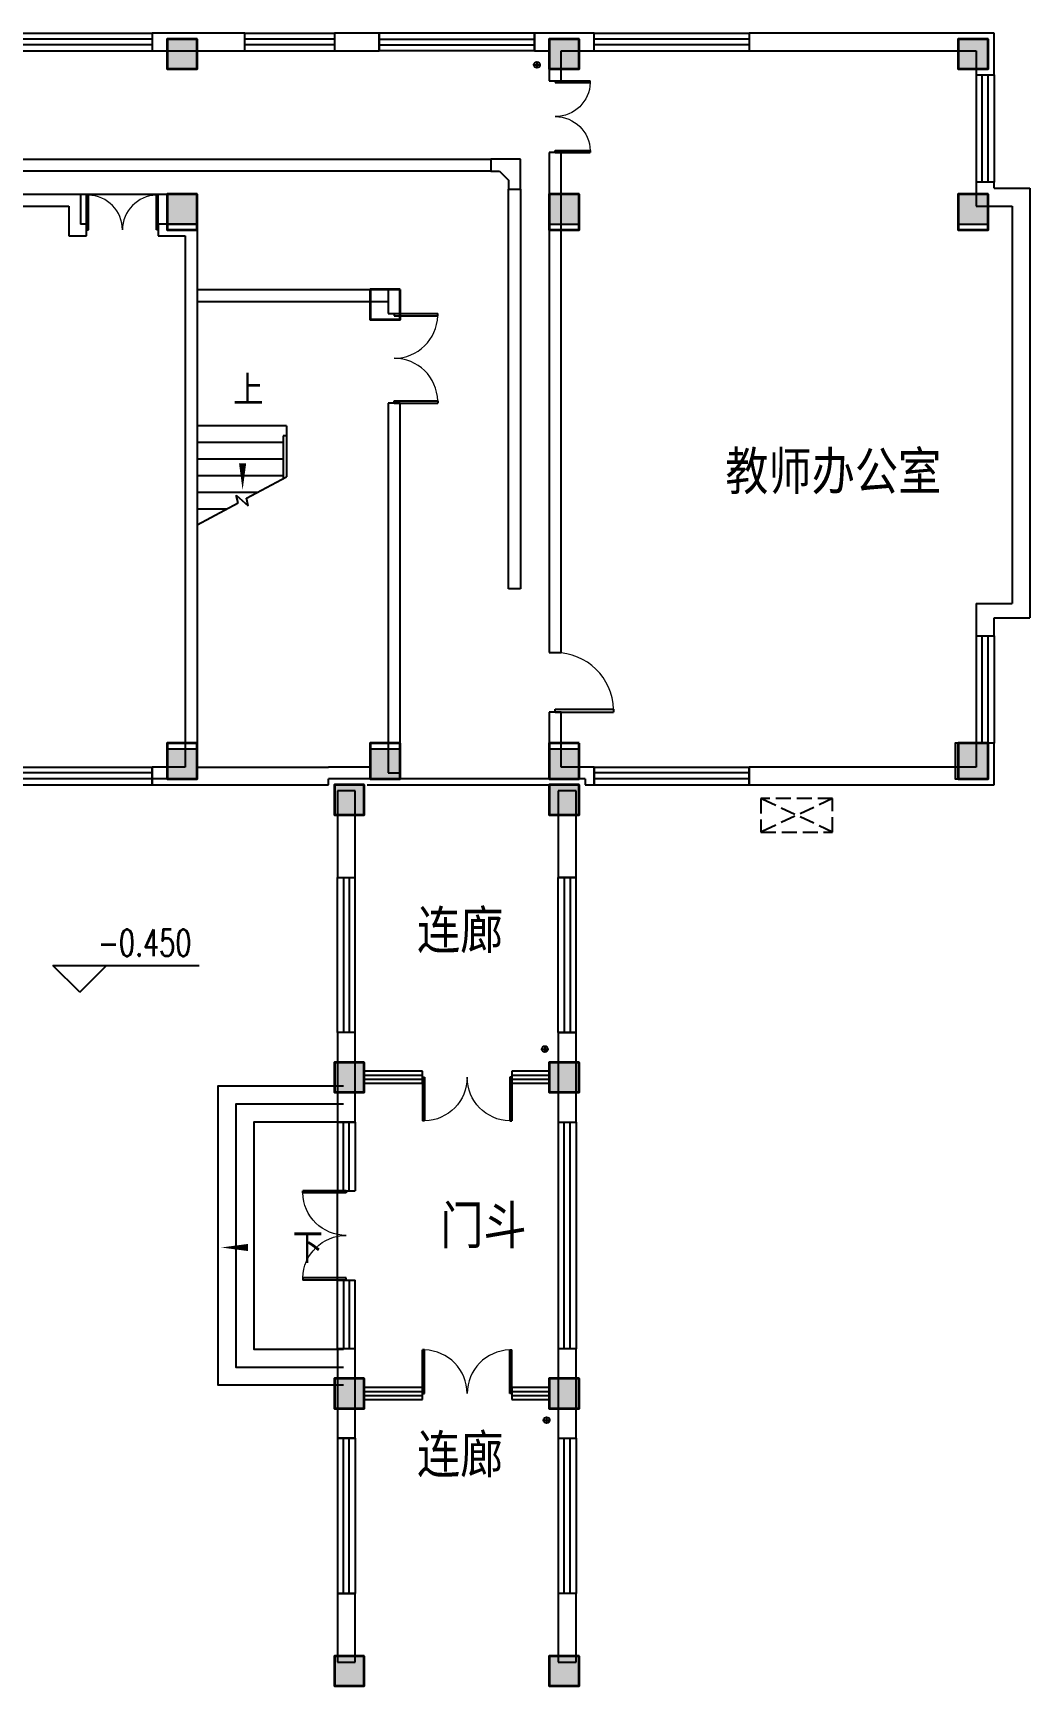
# Model space of a CAD drawing. Extents: x 0 to 302064749, y -59725395 to 1524223.
# Drawn here: x 217513532 to 219183226, y -3058307 to -288307 of the extents above; entities that cross this region are included whole.
import ezdxf

# ---------------------------------------------------------------- set-up
doc = ezdxf.new("R2010")
doc.units = 0
doc.header["$LTSCALE"] = 1000
doc.linetypes.add('DASH', pattern=[0.35, 0.25, -0.1])
for name, color, linetype in [('0-底图', 7, 'Continuous'), ('CABLETRAY', 4, 'Continuous'), ('COLU', 7, 'Continuous'), ('COLU_HATCH', 251, 'Continuous'), ('CURTWALL', 4, 'Continuous'), ('DIM_ELEV', 3, 'Continuous'), ('DIM_SYMB', 3, 'Continuous'), ('DOOR_FIRE', 4, 'Continuous'), ('PUB_TEXT', 7, 'Continuous'), ('STAIR', 2, 'Continuous'), ('TEXT', 7, 'Continuous'), ('WALL', 2, 'Continuous'), ('WINDOW', 4, 'Continuous'), ('建筑-墙体', 9, 'Continuous'), ('排水', 153, 'Continuous'), ('看线', 30, 'Continuous'), ('空调外机', 211, 'Continuous')]:
    doc.layers.add(name, color=color, linetype=linetype)
doc.layers.add('砼柱', color=2, linetype='Continuous', lineweight=35)
doc.styles.add('_TCH_DIM', font='SIMPLEX', dxfattribs={"width": 0.8, "height": 5, "bigfont": 'HZTXT'})
doc.styles.get("Standard").update_dxf_attribs({"font": 'geniso.shx', "bigfont": 'hztxt.shx'})

# ---------------------------------------------------------------- blocks, each defined once
blk = doc.blocks.new('ng')
at = {"layer": '排水'}
for p, q in [((345991, 781358), (346091, 781358)), ((346041, 781408), (346041, 781308))]:
    blk.add_line(p, q, dxfattribs=at)
blk.add_circle((346041, 781358), 50, dxfattribs=at)
blk = doc.blocks.new('1111')
at = {"layer": 'COLU_HATCH'}
h = blk.add_hatch(color=256, dxfattribs=at)
h.dxf.hatch_style = 1
h.paths.add_polyline_path([(1194942, 1116091), (1194942, 1116591), (1194442, 1116591), (1194442, 1116091)])
h = blk.add_hatch(color=256, dxfattribs=at)
h.dxf.hatch_style = 1
h.paths.add_polyline_path([(1201342, 1116091), (1201342, 1116591), (1200842, 1116591), (1200842, 1116091)])
h = blk.add_hatch(color=256, dxfattribs=at)
h.dxf.hatch_style = 1
h.paths.add_polyline_path([(1208192, 1116091), (1208192, 1116591), (1207692, 1116591), (1207692, 1116091)])
h = blk.add_hatch(color=256, dxfattribs=at)
h.dxf.hatch_style = 1
h.paths.add_polyline_path([(1194942, 1113491), (1194942, 1113991), (1194442, 1113991), (1194442, 1113491)])
h = blk.add_hatch(color=256, dxfattribs=at)
h.dxf.hatch_style = 1
h.paths.add_polyline_path([(1201342, 1113491), (1201342, 1113991), (1200842, 1113991), (1200842, 1113491)])
h = blk.add_hatch(color=256, dxfattribs=at)
h.dxf.hatch_style = 1
h.paths.add_polyline_path([(1208192, 1113491), (1208192, 1113991), (1207692, 1113991), (1207692, 1113491)])
h = blk.add_hatch(color=256, dxfattribs=at)
h.dxf.hatch_style = 1
h.paths.add_polyline_path([(1194942, 1104191), (1194942, 1104691), (1194442, 1104691), (1194442, 1104191)])
h = blk.add_hatch(color=256, dxfattribs=at)
h.dxf.hatch_style = 1
h.paths.add_polyline_path([(1198342, 1104191), (1198342, 1104691), (1197842, 1104691), (1197842, 1104191)])
h = blk.add_hatch(color=256, dxfattribs=at)
h.dxf.hatch_style = 1
h.paths.add_polyline_path([(1201342, 1104191), (1201342, 1104691), (1200842, 1104691), (1200842, 1104191)])
h = blk.add_hatch(color=256, dxfattribs=at)
h.dxf.hatch_style = 1
h.paths.add_polyline_path([(1208192, 1104191), (1208192, 1104791), (1207642, 1104791), (1207642, 1104191)])
h = blk.add_hatch(color=256, dxfattribs=at)
h.dxf.hatch_style = 1
h.paths.add_polyline_path([(1197742, 1103591), (1197742, 1104091), (1197242, 1104091), (1197242, 1103591)])
h = blk.add_hatch(color=256, dxfattribs=at)
h.dxf.hatch_style = 1
h.paths.add_polyline_path([(1201342, 1103591), (1201342, 1104091), (1200842, 1104091), (1200842, 1103591)])
h = blk.add_hatch(color=256, dxfattribs=at)
h.dxf.hatch_style = 1
h.paths.add_polyline_path([(1197742, 1098941), (1197742, 1099441), (1197242, 1099441), (1197242, 1098941)])
h = blk.add_hatch(color=256, dxfattribs=at)
h.dxf.hatch_style = 1
h.paths.add_polyline_path([(1201342, 1098941), (1201342, 1099441), (1200842, 1099441), (1200842, 1098941)])
h = blk.add_hatch(color=256, dxfattribs=at)
h.dxf.hatch_style = 1
h.paths.add_polyline_path([(1197742, 1093641), (1197742, 1094141), (1197242, 1094141), (1197242, 1093641)])
h = blk.add_hatch(color=256, dxfattribs=at)
h.dxf.hatch_style = 1
h.paths.add_polyline_path([(1201342, 1093641), (1201342, 1094141), (1200842, 1094141), (1200842, 1093641)])
h = blk.add_hatch(color=256, dxfattribs=at)
h.dxf.hatch_style = 1
h.paths.add_polyline_path([(1197742, 1088991), (1197742, 1089491), (1197242, 1089491), (1197242, 1088991)])
h = blk.add_hatch(color=256, dxfattribs=at)
h.dxf.hatch_style = 1
h.paths.add_polyline_path([(1201342, 1088991), (1201342, 1089491), (1200842, 1089491), (1200842, 1088991)])
at = {"layer": 'COLU'}
for points in [[(1194942, 1116091), (1194942, 1116591), (1194442, 1116591), (1194442, 1116091)], [(1201342, 1116091), (1201342, 1116591), (1200842, 1116591), (1200842, 1116091)], [(1208192, 1116091), (1208192, 1116591), (1207692, 1116591), (1207692, 1116091)], [(1194942, 1113491), (1194942, 1113991), (1194442, 1113991), (1194442, 1113491)], [(1201342, 1113491), (1201342, 1113991), (1200842, 1113991), (1200842, 1113491)], [(1208192, 1113491), (1208192, 1113991), (1207692, 1113991), (1207692, 1113491)], [(1194942, 1104191), (1194942, 1104691), (1194442, 1104691), (1194442, 1104191)], [(1198342, 1104191), (1198342, 1104691), (1197842, 1104691), (1197842, 1104191)], [(1201342, 1104191), (1201342, 1104691), (1200842, 1104691), (1200842, 1104191)], [(1208192, 1104191), (1208192, 1104791), (1207642, 1104791), (1207642, 1104191)], [(1197742, 1103591), (1197742, 1104091), (1197242, 1104091), (1197242, 1103591)], [(1201342, 1103591), (1201342, 1104091), (1200842, 1104091), (1200842, 1103591)], [(1197742, 1098941), (1197742, 1099441), (1197242, 1099441), (1197242, 1098941)], [(1201342, 1098941), (1201342, 1099441), (1200842, 1099441), (1200842, 1098941)], [(1197742, 1093641), (1197742, 1094141), (1197242, 1094141), (1197242, 1093641)], [(1201342, 1093641), (1201342, 1094141), (1200842, 1094141), (1200842, 1093641)], [(1197742, 1088991), (1197742, 1089491), (1197242, 1089491), (1197242, 1088991)], [(1201342, 1088991), (1201342, 1089491), (1200842, 1089491), (1200842, 1088991)]]:
    blk.add_lwpolyline(points, close=True, dxfattribs=at)
blk = doc.blocks.new('rtyu')
at = {"layer": '砼柱', "lineweight": 35}
for points in [[(2917058, 732240), (2916558, 732240), (2916558, 731740), (2917058, 731740)], [(2917058, 732240), (2916558, 732240), (2916558, 731740), (2917058, 731740)], [(2923458, 732240), (2922958, 732240), (2922958, 731740), (2923458, 731740)], [(2923458, 732240), (2922958, 732240), (2922958, 731740), (2923458, 731740)], [(2930308, 732240), (2929808, 732240), (2929808, 731740), (2930308, 731740)], [(2930308, 732240), (2929808, 732240), (2929808, 731740), (2930308, 731740)], [(2917058, 729640), (2916558, 729640), (2916558, 729040), (2917058, 729040)], [(2917058, 729640), (2916558, 729640), (2916558, 729040), (2917058, 729040)], [(2923458, 729640), (2922958, 729640), (2922958, 729040), (2923458, 729040)], [(2923458, 729640), (2922958, 729640), (2922958, 729040), (2923458, 729040)], [(2930308, 729640), (2929808, 729640), (2929808, 729040), (2930308, 729040)], [(2930308, 729640), (2929808, 729640), (2929808, 729040), (2930308, 729040)], [(2920458, 728040), (2919958, 728040), (2919958, 727540), (2920458, 727540)], [(2917058, 720440), (2916558, 720440), (2916558, 719840), (2917058, 719840)], [(2917058, 720440), (2916558, 720440), (2916558, 719840), (2917058, 719840)], [(2920458, 720440), (2919958, 720440), (2919958, 719840), (2920458, 719840)], [(2923458, 720440), (2922958, 720440), (2922958, 719840), (2923458, 719840)], [(2923458, 720440), (2922958, 720440), (2922958, 719840), (2923458, 719840)], [(2930308, 720440), (2929808, 720440), (2929808, 719840), (2930308, 719840)], [(2930308, 720440), (2929808, 720440), (2929808, 719840), (2930308, 719840)], [(2919858, 719740), (2919358, 719740), (2919358, 719240), (2919858, 719240)], [(2919858, 719740), (2919358, 719740), (2919358, 719240), (2919858, 719240)], [(2923458, 719740), (2922958, 719740), (2922958, 719240), (2923458, 719240)], [(2923458, 719740), (2922958, 719740), (2922958, 719240), (2923458, 719240)], [(2919858, 715090), (2919358, 715090), (2919358, 714590), (2919858, 714590)], [(2919858, 715090), (2919358, 715090), (2919358, 714590), (2919858, 714590)], [(2923458, 715090), (2922958, 715090), (2922958, 714590), (2923458, 714590)], [(2923458, 715090), (2922958, 715090), (2922958, 714590), (2923458, 714590)], [(2919858, 709790), (2919358, 709790), (2919358, 709290), (2919858, 709290)], [(2919858, 709790), (2919358, 709790), (2919358, 709290), (2919858, 709290)], [(2923458, 709790), (2922958, 709790), (2922958, 709290), (2923458, 709290)], [(2923458, 709790), (2922958, 709790), (2922958, 709290), (2923458, 709290)], [(2919858, 705140), (2919358, 705140), (2919358, 704640), (2919858, 704640)], [(2919858, 705140), (2919358, 705140), (2919358, 704640), (2919858, 704640)], [(2923458, 705140), (2922958, 705140), (2922958, 704640), (2923458, 704640)], [(2923458, 705140), (2922958, 705140), (2922958, 704640), (2923458, 704640)]]:
    blk.add_lwpolyline(points, close=True, dxfattribs=at)
blk = doc.blocks.new('A$C6D717843')
at = {"layer": 'TEXT'}
blk.add_blockref('rtyu', (-2821208, -641940), dxfattribs=at)
blk = doc.blocks.new('$DorLib2D$00000002')
for p, q in [((-0.5, 0), (-0.5, 0.4875)), ((-0.475, 0.4875), (-0.5, 0.4875)), ((-0.475, 0), (-0.475, 0.4875)), ((0.475, 0), (0.475, 0.4875)), ((0.475, 0.4875), (0.5, 0.4875)), ((0.5, 0), (0.5, 0.4875)), ((-0.5, 0), (-0.475, 0)), ((0.5, 0), (0.475, 0))]:
    blk.add_line(p, q)
at = {"lineweight": 13}
for centre, start, end in [((-0.4875, 0), 0, 88.53072), ((0.4875, 0), 91.46928, 180)]:
    blk.add_arc(centre, 0.4875, start, end, dxfattribs=at)
blk = doc.blocks.new('$WINLIB2D$00000001')
at = {"color": 0}
for points in [[(-0.5, 0.5), (-0.5, -0.5)], [(-0.5, 0.5), (0.5, 0.5)], [(0.5, -0.5), (0.5, 0.5)], [(0.5, 0.1667), (-0.5, 0.1667)], [(0.5, -0.1667), (-0.5, -0.1667)], [(-0.5, -0.5), (0.5, -0.5)]]:
    blk.add_lwpolyline(points, dxfattribs=at)
blk = doc.blocks.new('$DorLib2D$00000001')
for p, q in [((0.45, 0.975), (0.5, 0.975)), ((0.45, 0), (0.45, 0.975)), ((0.5, 0), (0.5, 0.975)), ((0.5, 0), (0.45, 0))]:
    blk.add_line(p, q)
at = {"lineweight": 13}
blk.add_arc((0.475, 0), 0.975, 91.4693, 180, dxfattribs=at)
blk = doc.blocks.new('gfhjghj')
blk.add_lwpolyline([(1145432.7, 25650.1), (1159582.7, 25650.1), (1159582.7, 15850.1), (1145432.7, 15850.1)], close=True)
at = {"layer": 'CURTWALL'}
for p, q in [((1163356.6, 10950.1), (1162382.7, 10950.1)), ((1162382.7, 10950.1), (1162382.7, 10750.1)), ((1162382.7, 10883.4), (1163356.6, 10883.4)), ((1162382.7, 10816.7), (1163356.6, 10816.7)), ((1163356.6, 10750.1), (1163356.6, 10950.1)), ((1165482.7, 10950.1), (1164856.6, 10950.1)), ((1164856.6, 10950.1), (1164856.6, 10750.1)), ((1164856.6, 10883.4), (1165482.7, 10883.4)), ((1164856.6, 10816.7), (1165482.7, 10816.7)), ((1165482.7, 10750.1), (1165482.7, 10950.1)), ((1162382.7, 10750.1), (1163356.6, 10750.1)), ((1164856.6, 10750.1), (1165482.7, 10750.1)), ((1163356.6, 5650.1), (1162382.7, 5650.1)), ((1162382.7, 5650.1), (1162382.7, 5450.1)), ((1162382.7, 5583.4), (1163356.6, 5583.4)), ((1163356.6, 5450.1), (1163356.6, 5650.1)), ((1165482.7, 5650.1), (1164856.6, 5650.1)), ((1164856.6, 5650.1), (1164856.6, 5450.1)), ((1164856.6, 5583.4), (1165482.7, 5583.4)), ((1165482.7, 5450.1), (1165482.7, 5650.1)), ((1162382.7, 5516.7), (1163356.6, 5516.7)), ((1162382.7, 5450.1), (1163356.6, 5450.1)), ((1164856.6, 5516.7), (1165482.7, 5516.7)), ((1164856.6, 5450.1), (1165482.7, 5450.1))]:
    blk.add_line(p, q, dxfattribs=at)
at = {"layer": 'DIM_ELEV'}
for p, q in [((1157616.3, 12274.2), (1157166.3, 12724.2)), ((1157166.3, 12724.2), (1159617.3, 12724.2)), ((1157616.3, 12274.2), (1158066.3, 12724.2))]:
    blk.add_line(p, q, dxfattribs=at)
at = {"layer": 'DIM_SYMB'}
for points in [[(1160345.2, 21950.1, 0, 0, 0), (1160345.2, 20690.1, 0, 120, 0), (1160345.2, 21140.1, 0, 0, 0)], [(1161025.9, 7997.7, 0, 0, 0), (1159987.5, 7997.7, 0, 120, 0), (1160437.5, 7997.7, 0, 0, 0)]]:
    blk.add_lwpolyline(points, format="xyseb", dxfattribs=at)
at = {"layer": 'STAIR'}
for p, q in [((1159582.7, 21770.1), (1159582.7, 20105.9)), ((1161082.7, 21770.1), (1159582.7, 21770.1)), ((1161082.7, 21770.1), (1161082.7, 21600.1)), ((1161022.7, 21490.1), (1159582.7, 21490.1)), ((1161022.7, 21600.1), (1161022.7, 20881.9)), ((1161082.7, 21600.1), (1161022.7, 21600.1)), ((1161082.7, 21600.1), (1161082.7, 20914.2)), ((1161082.7, 21600.1), (1161082.7, 20914.2)), ((1161022.7, 21210.1), (1159582.7, 21210.1)), ((1161022.7, 20930.1), (1159582.7, 20930.1)), ((1160411.8, 20552.7), (1161082.7, 20914.2)), ((1160592.6, 20650.1), (1159582.7, 20650.1)), ((1160271.2, 20476.9), (1160240.1, 20608.3)), ((1160240.1, 20608.3), (1160441, 20429.4)), ((1160441, 20429.4), (1160411.8, 20552.7)), ((1159582.7, 20105.9), (1160271.2, 20476.9)), ((1160072.9, 20370.1), (1159582.7, 20370.1))]:
    blk.add_line(p, q, dxfattribs=at)
for points in [[(1162032.7, 10700.1), (1159932.7, 10700.1), (1159932.7, 5694.4), (1162032.7, 5694.4)], [(1162032.7, 10400.1), (1160232.7, 10400.1), (1160232.7, 5994.4), (1162032.7, 5994.4)], [(1162032.7, 10100.1), (1160532.7, 10100.1), (1160532.7, 6294.4), (1162032.7, 6294.4)]]:
    blk.add_lwpolyline(points, dxfattribs=at)
at = {"layer": 'WALL'}
for p, q in [((1160382.7, 28350.1), (1158832.7, 28350.1)), ((1158832.7, 28350.1), (1158832.7, 28050.1)), ((1160382.7, 28050.1), (1160382.7, 28350.1)), ((1162632.7, 28350.1), (1161882.7, 28350.1)), ((1161882.7, 28350.1), (1161882.7, 28050.1)), ((1162632.7, 28050.1), (1162632.7, 28350.1)), ((1165582.7, 28350.1), (1165232.7, 28350.1)), ((1165232.7, 28350.1), (1165232.7, 28050.1)), ((1166232.7, 28350.1), (1165582.7, 28350.1)), ((1166232.7, 28050.1), (1166232.7, 28350.1)), ((1172932.7, 28350.1), (1168832.7, 28350.1)), ((1168832.7, 28350.1), (1168832.7, 28050.1)), ((1172932.7, 27650.1), (1172932.7, 28350.1)), ((1158832.7, 28050.1), (1160382.7, 28050.1)), ((1161882.7, 28050.1), (1162632.7, 28050.1)), ((1165232.7, 28050.1), (1165482.7, 28050.1)), ((1165482.7, 28050.1), (1165482.7, 27550.1)), ((1165682.7, 27550.1), (1165682.7, 28050.1)), ((1165682.7, 28050.1), (1166232.7, 28050.1)), ((1168832.7, 28050.1), (1172632.7, 28050.1)), ((1172632.7, 28050.1), (1172632.7, 27650.1)), ((1165482.7, 27550.1), (1165682.7, 27550.1)), ((1172632.7, 27650.1), (1172932.7, 27650.1)), ((1165682.7, 26350.1), (1165482.7, 26350.1)), ((1165482.7, 26350.1), (1165482.7, 17967.7)), ((1165682.7, 17967.7), (1165682.7, 26350.1)), ((1172932.7, 25850.1), (1172632.7, 25850.1)), ((1172632.7, 25850.1), (1172632.7, 25450.1)), ((1172932.7, 25750.1), (1172932.7, 25850.1)), ((1147032.7, 25650.1), (1157632.7, 25650.1)), ((1157632.7, 25650.1), (1157632.7, 25150.1)), ((1172932.7, 25750.1), (1173532.7, 25750.1)), ((1173532.7, 25750.1), (1173532.7, 18550.1)), ((1147232.7, 25450.1), (1157432.7, 25450.1)), ((1157432.7, 25450.1), (1157432.7, 24950.1)), ((1172632.7, 25450.1), (1173232.7, 25450.1)), ((1173232.7, 25450.1), (1173232.7, 18790.1)), ((1157432.7, 24950.1), (1157732.7, 24950.1)), ((1157732.7, 25150.1), (1157632.7, 25150.1)), ((1157732.7, 24950.1), (1157732.7, 25150.1)), ((1159582.7, 25150.1), (1158932.7, 25150.1)), ((1158932.7, 25150.1), (1158932.7, 24950.1)), ((1158932.7, 24950.1), (1159382.7, 24950.1)), ((1159382.7, 24950.1), (1159382.7, 23950.1)), ((1159582.7, 25150.1), (1159582.7, 23950.1)), ((1159382.7, 23950.1), (1159382.7, 16050.1)), ((1159582.7, 24050.1), (1162782.7, 24050.1)), ((1159582.7, 23950.1), (1159582.7, 16050.1)), ((1159582.7, 23850.1), (1162782.7, 23850.1)), ((1162782.7, 24050.1), (1162782.7, 23650.1)), ((1162982.7, 24050.1), (1162782.7, 24050.1)), ((1162982.7, 23650.1), (1162982.7, 24050.1)), ((1162782.7, 23650.1), (1162982.7, 23650.1)), ((1162982.7, 22150.1), (1162782.7, 22150.1)), ((1162782.7, 22150.1), (1162782.7, 15950.1)), ((1162982.7, 15950.1), (1162982.7, 22150.1)), ((1172632.7, 18790.1), (1173232.7, 18790.1)), ((1172632.7, 18790.1), (1172632.7, 18250.1)), ((1172932.7, 18550.1), (1173532.7, 18550.1)), ((1172932.7, 18250.1), (1172932.7, 18550.1)), ((1172632.7, 18250.1), (1172932.7, 18250.1)), ((1165482.7, 17967.7), (1165682.7, 17967.7)), ((1165682.7, 16967.7), (1165482.7, 16967.7)), ((1165482.7, 16967.7), (1165482.7, 15850.1)), ((1165682.7, 16050.1), (1165682.7, 16967.7)), ((1172932.7, 16450.1), (1172632.7, 16450.1)), ((1172632.7, 16450.1), (1172632.7, 16050.1)), ((1172932.7, 15750.1), (1172932.7, 16450.1)), ((1159382.7, 16050.1), (1158832.7, 16050.1)), ((1158832.7, 16050.1), (1158832.7, 15750.1)), ((1159582.7, 16050.1), (1161782.7, 16050.1)), ((1161782.7, 15750.1), (1161782.7, 15850.1)), ((1162782.7, 15950.1), (1162982.7, 15950.1)), ((1166232.7, 16050.1), (1166082.7, 16050.1)), ((1166082.7, 15850.1), (1166082.7, 15750.1)), ((1166232.7, 15750.1), (1166232.7, 16050.1)), ((1172632.7, 16050.1), (1168832.7, 16050.1)), ((1168832.7, 16050.1), (1168832.7, 15750.1)), ((1158832.7, 15750.1), (1159482.7, 15750.1)), ((1159482.7, 15750.1), (1161782.7, 15750.1)), ((1161932.7, 15650.1), (1161932.7, 14200.1)), ((1162232.7, 15650.1), (1161932.7, 15650.1)), ((1162232.7, 14200.1), (1162232.7, 15650.1)), ((1165632.7, 15650.1), (1165632.7, 14200.1)), ((1165932.7, 15650.1), (1165632.7, 15650.1)), ((1165932.7, 14200.1), (1165932.7, 15650.1)), ((1166082.7, 15750.1), (1166232.7, 15750.1)), ((1168832.7, 15750.1), (1172932.7, 15750.1)), ((1161932.7, 14200.1), (1162232.7, 14200.1)), ((1165632.7, 14200.1), (1165932.7, 14200.1)), ((1162232.7, 11600.1), (1161932.7, 11600.1)), ((1161932.7, 11600.1), (1161932.7, 10100.1)), ((1162232.7, 10100.1), (1162232.7, 11600.1)), ((1165932.7, 11600.1), (1165632.7, 11600.1)), ((1165632.7, 11600.1), (1165632.7, 10100.1)), ((1165932.7, 10100.1), (1165932.7, 11600.1)), ((1161932.7, 10100.1), (1162232.7, 10100.1)), ((1165632.7, 10100.1), (1165932.7, 10100.1)), ((1162232.7, 6300.1), (1161932.7, 6300.1)), ((1161932.7, 6300.1), (1161932.7, 4800.1)), ((1162232.7, 4800.1), (1162232.7, 6300.1)), ((1165932.7, 6300.1), (1165632.7, 6300.1)), ((1165632.7, 6300.1), (1165632.7, 4800.1)), ((1165932.7, 4800.1), (1165932.7, 6300.1)), ((1161932.7, 4800.1), (1162232.7, 4800.1)), ((1165632.7, 4800.1), (1165932.7, 4800.1)), ((1162232.7, 2200.1), (1161932.7, 2200.1)), ((1161932.7, 2200.1), (1161932.7, 1050.1)), ((1162232.7, 1050.1), (1162232.7, 2200.1)), ((1165932.7, 2200.1), (1165632.7, 2200.1)), ((1165632.7, 2200.1), (1165632.7, 1050.1)), ((1165932.7, 1050.1), (1165932.7, 2200.1)), ((1161932.7, 1050.1), (1162232.7, 1050.1)), ((1165632.7, 1050.1), (1165932.7, 1050.1))]:
    blk.add_line(p, q, dxfattribs=at)
at = {"layer": 'WINDOW'}
blk.add_line((1161932.7, 7450.1), (1161932.7, 8950.1), dxfattribs=at)
at = {"layer": '建筑-墙体'}
for p, q in [((1162482.7, 16050.1), (1161782.7, 16050.1)), ((1162482.7, 15850.1), (1161782.7, 15850.1)), ((1162482.7, 15850.1), (1162482.7, 16050.1)), ((1166082.7, 15850.1), (1165482.7, 15850.1)), ((1166082.7, 16050.1), (1165682.7, 16050.1))]:
    blk.add_line(p, q, dxfattribs=at)
at = {"layer": '看线'}
for p, q in [((1165482.7, 15850.1), (1162832.7, 15850.1)), ((1162432.7, 15750.1), (1165482.7, 15750.1))]:
    blk.add_line(p, q, dxfattribs=at)
at = {"layer": '空调外机', "linetype": 'DASH'}
for p, q in [((1170227.6, 15520.9), (1169027.6, 14958.4)), ((1170227.6, 14958.4), (1169027.6, 15520.9))]:
    blk.add_line(p, q, dxfattribs=at)
blk.add_lwpolyline([(1170227.6, 15520.9), (1169027.6, 15520.9), (1169027.6, 14958.4), (1170227.6, 14958.4)], close=True, dxfattribs=at)
for name, p in [('A$C6D717843', (1063732.7, -62049.9)), ('1111', (-35359.3, -1088341))]:
    blk.add_blockref(name, p)
at = {"layer": 'DOOR_FIRE', "xscale": 1500, "yscale": 1500, "zscale": 200, "rotation": 270}
blk.add_blockref('$DorLib2D$00000002', (1162882.7, 22900.1), dxfattribs=at)
at = {"layer": 'WINDOW'}
for name, p, xscale, yscale, zscale, rotation in [('$WINLIB2D$00000001', (1157532.7, 28200.1), -2600, 300, 300, 180), ('$WINLIB2D$00000001', (1161132.7, 28200.1), -1500, 300, 300, 180), ('$WINLIB2D$00000001', (1163932.7, 28200.1), 2600, 300, 300, 180), ('$WINLIB2D$00000001', (1167532.7, 28200.1), -2600, 300, 300, 180), ('$DorLib2D$00000002', (1165582.7, 26950.1), -1200, 1200, 200, 270), ('$WINLIB2D$00000001', (1172782.7, 26750.1), -1800, 300, 300, 90), ('$DorLib2D$00000002', (1158332.7, 25050.1), 1200, 1200, 200, 359.9999999822131), ('$WINLIB2D$00000001', (1172782.7, 17350.1), -1800, 300.0000000000001, 300, 90), ('$DorLib2D$00000001', (1165582.7, 17467.7), 1000, 1000, 200, 270), ('$WINLIB2D$00000001', (1157532.7, 15900.1), 2600, 300, 300, 1.572890952194288e-08), ('$WINLIB2D$00000001', (1167532.7, 15900.1), 2600, 300, 300, 1.572816160841216e-08), ('$WINLIB2D$00000001', (1162082.7, 12900.1), -2600, 300, 300, 270), ('$WINLIB2D$00000001', (1165782.7, 12900.1), 2600, 300, 300, 90), ('$DorLib2D$00000002', (1164106.6, 10850.1), -1500, 1500, 200, 180), ('$WINLIB2D$00000001', (1162082.7, 9525.1), 1150, 300, 300, 270), ('$WINLIB2D$00000001', (1165782.7, 8200.1), -3800, 300, 300, 90), ('$DorLib2D$00000002', (1162082.7, 8200.1), -1500, 1500, 300, 90), ('$WINLIB2D$00000001', (1162082.7, 6875.1), -1150, 300, 300, 270), ('$WINLIB2D$00000001', (1162082.7, 3500.1), 2600, 300, 300, 270), ('$WINLIB2D$00000001', (1165782.7, 3500.1), -2600, 300, 300, 90)]:
    blk.add_blockref(name, p, dxfattribs=dict(at, xscale=xscale, yscale=yscale, zscale=zscale, rotation=rotation))
at = {"layer": 'WINDOW', "xscale": 1500, "yscale": 1500, "zscale": 200}
blk.add_blockref('$DorLib2D$00000002', (1164106.6, 5550.1), dxfattribs=at)
at = {"layer": '排水'}
for p in [(819234.8, -753541.6), (819366.5, -770035), (819396.9, -776252.8)]:
    blk.add_blockref('ng', p, dxfattribs=at)
at = {"layer": 'PUB_TEXT', "style": '_TCH_DIM'}
for s, p in [('上', (1160188.9, 22107.6)), ('下', (1161183.4, 7735.2))]:
    blk.add_text(s, height=506.4, dxfattribs=at).set_placement(p)
at = {"layer": 'PUB_TEXT'}
for s, p in [('教师办公室', (1168430.4, 20623)), ('连廊', (1163265.9, 12932)), ('门斗', (1163655.6, 7985.7)), ('连廊', (1163265.9, 4146.5))]:
    blk.add_text(s, height=723.4, dxfattribs=at).set_placement(p)
at = {"layer": 'PUB_TEXT', "style": '_TCH_DIM', "width": 0.705882}
blk.add_text('-0.450', height=446.25, dxfattribs=at).set_placement((1157922.3, 12881.7))
blk = doc.blocks.new('1#教学楼-电提建筑结构')
at = {"layer": 'CABLETRAY'}
for p, q in [((2141754.5, -4546.7), (2161897.5, -4546.7)), ((2161897.5, -4546.7), (2161897.5, -4746.7)), ((2162397.5, -4546.7), (2161897.5, -4546.7)), ((2161897.5, -4546.7), (2161897.5, -4746.7)), ((2162397.5, -5046.7), (2162397.5, -4546.7)), ((2161897.5, -4746.7), (2141754.5, -4746.7)), ((2161897.5, -4746.7), (2162047.5, -4746.7)), ((2162047.5, -4746.7), (2162197.5, -4896.7)), ((2162197.5, -4896.7), (2162197.5, -5046.7)), ((2162197.5, -11743.6), (2162197.5, -5046.7)), ((2162197.5, -5046.7), (2162397.5, -5046.7)), ((2162197.5, -5046.7), (2162397.5, -5046.7)), ((2162397.5, -5046.7), (2162397.5, -11743.6)), ((2162397.5, -11743.6), (2162197.5, -11743.6))]:
    blk.add_line(p, q, dxfattribs=at)
at = {"layer": '0-底图'}
blk.add_blockref('gfhjghj', (997396.8, -30782), dxfattribs=at)

msp = doc.modelspace()

# ---------------------------------------------------------------- block references
at = {"xscale": 100, "yscale": 100, "zscale": 100}
msp.add_blockref('1#教学楼-电提建筑结构', (2090275, -45113), dxfattribs=at)

doc.saveas('drawing.dxf')
